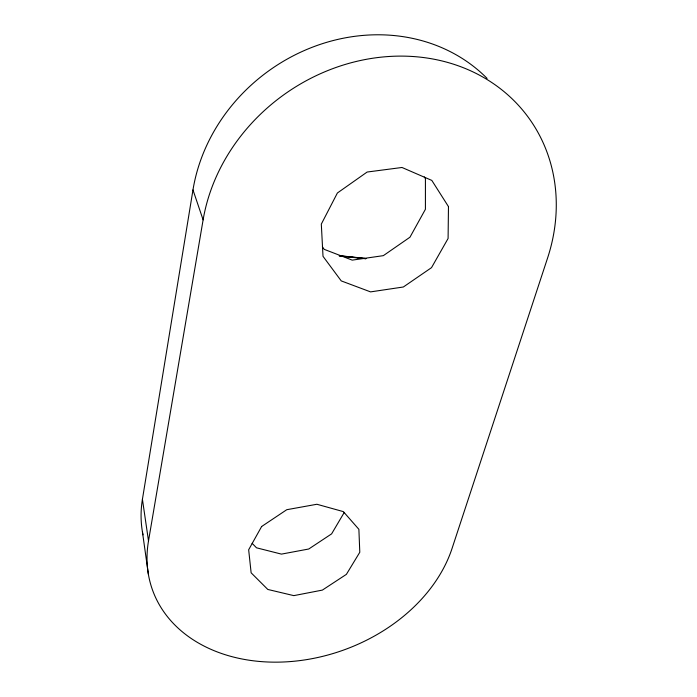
<?xml version="1.0" encoding="UTF-8"?>
<svg xmlns="http://www.w3.org/2000/svg" width="697" height="697" viewBox="0 0 697 697"><rect width="100%" height="100%" fill="white"/><g stroke="black" fill="none" stroke-linecap="round" stroke-linejoin="round"><path stroke-width="1.05" d="M142.998 534.852A151.563 118.202 -19.3 0 1 142.423 499.27L192.973 189.915A175.078 156.006 -36.5 0 1 313.397 46.821A175.078 156.006 -36.5 0 1 487.098 78.412M203.115 219.851A185.184 161.992 -35.3 0 1 420.57 57.189A185.184 161.992 -35.3 0 1 547.572 258.047L452.109 548.295A159.125 120.851 -19.5 0 1 271.011 662.106A159.125 120.851 -19.5 0 1 148.505 540.942L203.115 219.851L192.973 189.915M344.257 512.434L331.606 533.876L308.745 549.009L281.44 554.115L256.505 547.807L252.131 543.32M339.3 255.66L365.08 258.369M340.153 255.904L365.942 258.613M339.273 256.017L365.803 258.761M322.363 246.808L324.236 249.36L352.203 260.129L383.341 255.651L409.958 237.215L425.414 209.283L425.423 178.693L424.273 176.89M142.423 499.27L148.505 540.942M142.415 531.741L148.383 574.284M448.467 206.6L448.093 238.47L431.521 267.648L403.345 286.998L370.56 291.886L341.234 280.9L323.007 256.313L321.317 224.103L337.392 192.991L367.136 172.037L401.995 167.48L431.818 180.41L448.467 206.6M261.645 526.505L248.663 549.767L251.129 572.812L267.805 589.453L293.82 595.63L322.38 590.098L346.383 574.363L359.791 552.268L358.885 529.319L343.342 511.615L316.9 504.262L286.781 509.699L261.645 526.505"/></g></svg>
